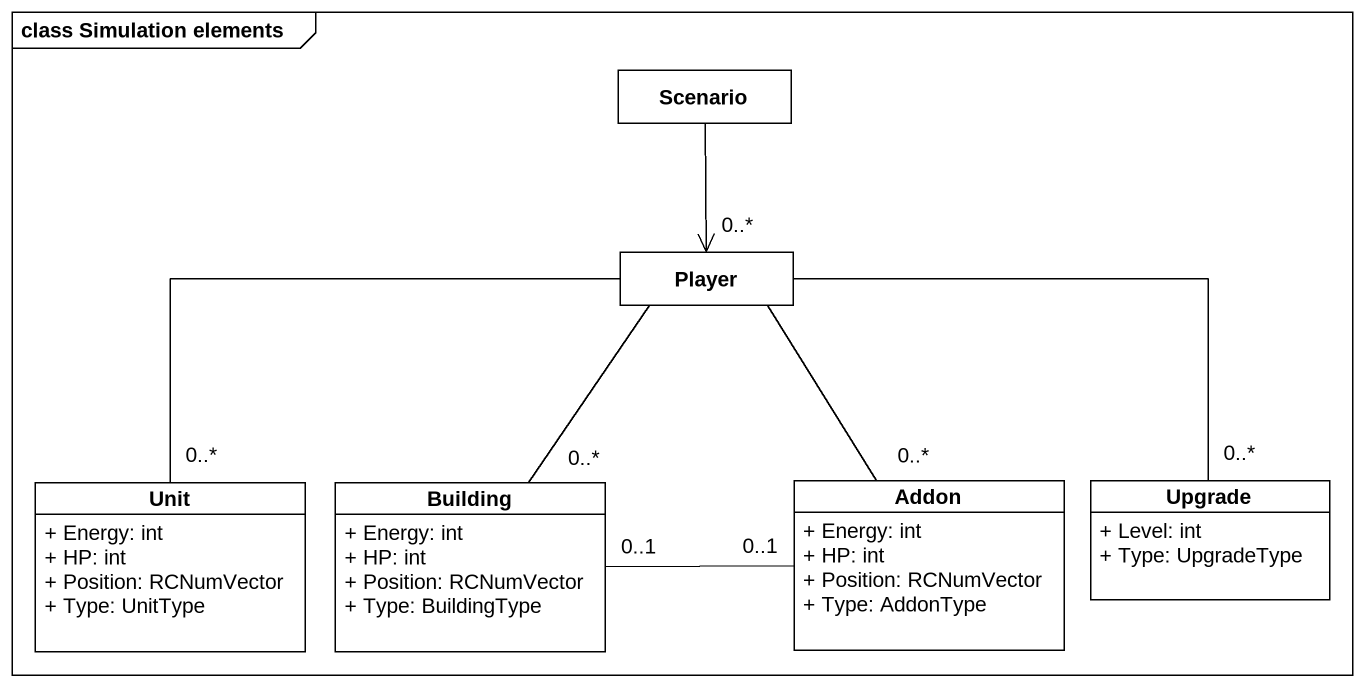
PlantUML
@startuml
mainframe class Simulation elements
hide circle
hide empty members
skinparam classAttributeIconSize 0
class Scenario
class Player
class Unit {
  + Energy: int
  + HP: int
  + Position: RCNumVector
  + Type: UnitType
}
class Building {
  + Energy: int
  + HP: int
  + Position: RCNumVector
  + Type: BuildingType
}
class Addon {
  + Energy: int
  + HP: int
  + Position: RCNumVector
  + Type: AddonType
}
class Upgrade {
  + Level: int
  + Type: UpgradeType
}
Scenario --> "0..*" Player
Player -left- "0..*" Unit
Player -- "0..*" Building
Player -- "0..*" Addon
Player -right- "0..*" Upgrade
Building "0..1" -right- "0..1" Addon
@enduml
